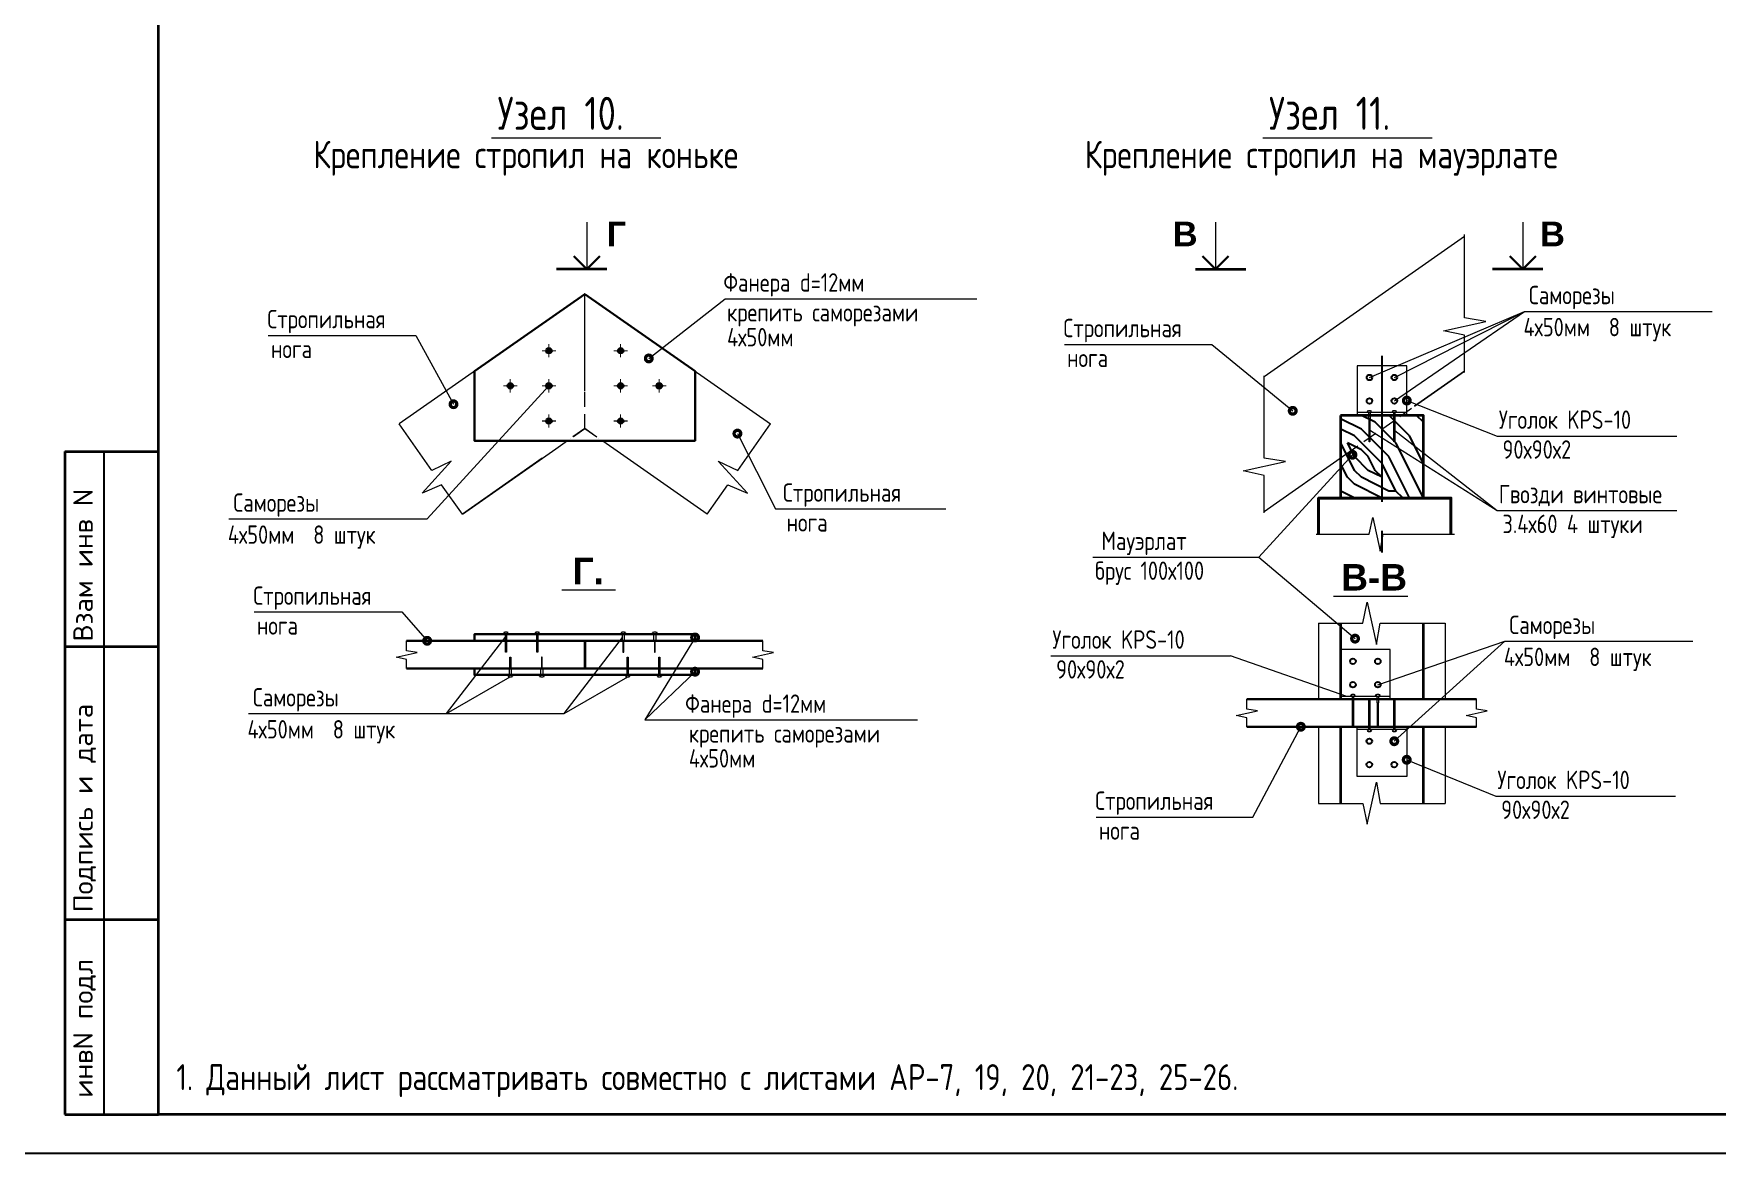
# Model space of a CAD drawing. Extents: x -12289450 to -10763036, y -7834513 to -6150123.
# Drawn here: x -10937210 to -10928053, y -7684862 to -7678769 of the extents above; entities that cross this region are included whole.
import ezdxf

# ---------------------------------------------------------------- set-up
doc = ezdxf.new("R2010")
doc.units = 0
doc.header["$LTSCALE"] = 25
doc.linetypes.add('CENTER', pattern=[50.8, 31.75, -6.35, 6.35, -6.35])
doc.linetypes.add('HIDDEN2', pattern=[4.7625, 3.175, -1.5875])
for name, color, linetype in [('001-ПЕРЕГОРОДКИ', 5, 'Continuous'), ('003-ТЕКСТ', 7, 'Continuous'), ('004-ВСПЛИНИИ', 15, 'Continuous'), ('005-РАЗМЕРЫ', 252, 'Continuous'), ('008-ШТРИХОВКА', 252, 'Continuous'), ('1рамка1', 7, 'Continuous'), ('Annotation - Text', 7, 'Continuous'), ('ArchiCAD', 7, 'Continuous'), ('EEE', 7, 'Continuous'), ('Новое', 51, 'Continuous')]:
    doc.layers.add(name, color=color, linetype=linetype)
for name, color, linetype, lineweight in [('RAZMER', 7, 'Continuous', 9), ('ROSTV', 5, 'Continuous', 30), ('Перегор', 4, 'Continuous', 20), ('СТЕНЫ', 5, 'Continuous', 40), ('ФУНДАМЕНТ', 5, 'Continuous', 30), ('штриховка', 252, 'Continuous', 9)]:
    doc.layers.add(name, color=color, linetype=linetype, lineweight=lineweight)
doc.styles.add('GOST 2.304', font='cs_gost2304.shx')
doc.styles.add('SIMP701', font='simplex701.shx')
doc.styles.add('СГЕНЕРИР_СТИЛЬ_1', font='arialbd.ttf')

msp = doc.modelspace()

# ---------------------------------------------------------------- hatches: boundary and pattern name
at = {"layer": '008-ШТРИХОВКА'}
h = msp.add_hatch(dxfattribs=at)
h.set_pattern_fill('WOODFACE', color=251, scale=749.99925, style=0, pattern_type=2)
h.set_pattern_definition([(180, (-10929801.7, -7681259.1), (-750, 750), [37.5, -712.5]), (90, (-10930101.7, -7680996.6), (750, 750), [75, -675]), (135, (-10929951.73, -7681071.6), (-8e-14, 750), [53.02, -159.07, 53.02, -106.05, 371.25, -318.23]), (135, (-10929764.23, -7681296.6), (-8e-14, 750), [53.03, -106.06, 53.03, -848.53]), (135, (-10930026.73, -7681221.6), (-8e-14, 750), [53.03, -1007.63]), (135, (-10930101.73, -7681259.1), (-8e-14, 750), [53.03, -1007.63]), (135, (-10929989.23, -7681184.1), (-8e-14, 750), [53.03, -1007.63]), (135, (-10929951.73, -7681146.6), (-8e-14, 750), [106.06, -954.6]), (135, (-10930139.23, -7680584.1), (-8e-14, 750), [106.06, -954.6]), (135, (-10929876.73, -7681109.1), (-8e-14, 750), [212.13, -848.53]), (135, (-10929839.23, -7681071.6), (-8e-14, 750), [212.13, -848.53]), (135, (-10930326.73, -7680846.6), (-8e-14, 750), [212.13, -848.53]), (135, (-10929801.73, -7680996.6), (-8e-14, 750), [159.1, -901.56]), (135, (-10929651.73, -7680884.1), (-8e-14, 750), [159.1, -901.56]), (135, (-10929726.73, -7680959.1), (-8e-14, 750), [159.1, -901.56]), (135, (-10930214.23, -7680734.1), (-8e-14, 750), [265.16, -795.5]), (135, (-10930139.23, -7680696.6), (-8e-14, 750), [265.16, -795.5]), (135, (-10930214.23, -7680884.1), (-8e-14, 750), [371.23, -689.43]), (153.435, (-10929876.73, -7681184.12), (-750, 3e-07), [83.85, -1593.2]), (153.435, (-10930026.73, -7680959.12), (-750, 3e-07), [83.85, -1593.2]), (153.435, (-10929989.23, -7681034.12), (-750, 3e-07), [83.85, -1593.2]), (153.435, (-10929839.23, -7681259.12), (-750, 3e-07), [167.7, -1509.34]), (153.435, (-10929989.23, -7680921.62), (-750, 3e-07), [251.56, -1425.5]), (153.435, (-10929914.23, -7680884.12), (-750, 3e-07), [335.4, -1341.64]), (153.435, (-10929839.23, -7680846.62), (-750, 3e-07), [335.4, -1341.64]), (153.435, (-10929726.73, -7680621.62), (-750, 3e-07), [335.4, -1341.64]), (153.435, (-10929726.73, -7680696.62), (-750, 3e-07), [419.26, -1257.79]), (153.435, (-10929764.23, -7680771.62), (-750, 3e-07), [419.26, -1257.79]), (116.565, (-10930026.73, -7681071.62), (-4e-08, 750), [83.85, -1593.2]), (116.565, (-10929914.23, -7681146.62), (-4e-08, 750), [83.85, -1593.2]), (116.565, (-10929801.73, -7681259.12), (-4e-08, 750), [167.7, -1509.34]), (116.565, (-10930026.73, -7681146.62), (-4e-08, 750), [167.7, -1509.34]), (116.565, (-10929726.73, -7681296.62), (-4e-08, 750), [251.56, -1425.5]), (116.565, (-10929651.73, -7681296.62), (-4e-08, 750), [335.4, -1341.64]), (116.565, (-10930326.73, -7681259.12), (-4e-08, 750), [335.4, -1341.64]), (116.565, (-10930064.23, -7681184.12), (-4e-08, 750), [335.4, -1341.64]), (116.565, (-10930214.23, -7681259.12), (-4e-08, 750), [419.26, -1257.79]), (116.565, (-10930139.23, -7681221.62), (-4e-08, 750), [419.26, -1257.79])])
h.paths.add_polyline_path([(-10930101.7, -7680846.6), (-10930101.7, -7681296.6), (-10929651.7, -7681296.6), (-10929651.7, -7680846.6)])
at = {"layer": 'Перегор', "linetype": 'Continuous', "ltscale": 5}
h = msp.add_hatch(color=256, dxfattribs=at)
edge = h.paths.add_edge_path()
edge.add_arc((-10934407.7, -7680494.7), 12, 180, 540, ccw=False)
h = msp.add_hatch(color=256, dxfattribs=at)
edge = h.paths.add_edge_path()
edge.add_arc((-10934017.7, -7680494.7), 12, 180, 540, ccw=False)
h = msp.add_hatch(color=256, dxfattribs=at)
edge = h.paths.add_edge_path()
edge.add_arc((-10934617.7, -7680685.9), 12, 180, 540, ccw=False)
h = msp.add_hatch(color=256, dxfattribs=at)
edge = h.paths.add_edge_path()
edge.add_arc((-10934407.7, -7680685.9), 12, 180, 540, ccw=False)
h = msp.add_hatch(color=256, dxfattribs=at)
edge = h.paths.add_edge_path()
edge.add_arc((-10934017.7, -7680685.9), 12, 180, 540, ccw=False)
h = msp.add_hatch(color=256, dxfattribs=at)
edge = h.paths.add_edge_path()
edge.add_arc((-10933807.7, -7680685.9), 12, 180, 540, ccw=False)
h = msp.add_hatch(color=256, dxfattribs=at)
edge = h.paths.add_edge_path()
edge.add_arc((-10934407.7, -7680877.2), 12, 180, 540, ccw=False)
h = msp.add_hatch(color=256, dxfattribs=at)
edge = h.paths.add_edge_path()
edge.add_arc((-10934017.7, -7680877.2), 12, 180, 540, ccw=False)

# ---------------------------------------------------------------- linework, layer by layer
at = {"lineweight": 13, "ltscale": 20}
for p, q in [((-10933864.5, -7680536.7), (-10933449.6, -7680212.1)), ((-10933449.6, -7680212.1), (-10932080, -7680212.1)), ((-10929944.9, -7680640.4), (-10929102.1, -7680280.8)), ((-10929809.5, -7680640.4), (-10929102.1, -7680280.8)), ((-10929809.5, -7680767.9), (-10929102.1, -7680280.8)), ((-10929102.1, -7680280.8), (-10928080.4, -7680280.8)), ((-10935934, -7680411.4), (-10935132, -7680411.4)), ((-10935132, -7680411.4), (-10934926.7, -7680785.8)), ((-10931604.2, -7680460.1), (-10930802.2, -7680460.1)), ((-10930802.2, -7680460.1), (-10930362.2, -7680821.7)), ((-10929741.7, -7680766), (-10929250.5, -7680958.8)), ((-10933382.5, -7680945.6), (-10933175.9, -7681355.5)), ((-10929940.1, -7680928.7), (-10929250.5, -7681363.8)), ((-10929807.1, -7680928.7), (-10929250.5, -7681363.8)), ((-10929250.5, -7680958.8), (-10928273.1, -7680958.8)), ((-10930546, -7681618.3), (-10930037.5, -7681060.8)), ((-10936148.8, -7681410.2), (-10935070.3, -7681410.2)), ((-10933175.9, -7681355.5), (-10932249.2, -7681355.5)), ((-10929250.5, -7681363.8), (-10928273.1, -7681363.8)), ((-10931449.9, -7681618.3), (-10930546, -7681618.3)), ((-10930546, -7681618.3), (-10930023.2, -7682061.4)), ((-10936010.6, -7681916.5), (-10935208.6, -7681916.5)), ((-10935208.6, -7681916.5), (-10935070, -7682073.3)), ((-10933612.7, -7682055.3), (-10933885.4, -7682504)), ((-10931678.4, -7682155.4), (-10930701, -7682155.4)), ((-10930067.5, -7682376), (-10930701, -7682155.4)), ((-10929899.2, -7682312.3), (-10929208.7, -7682075.5)), ((-10929809.9, -7682619.8), (-10929208.7, -7682075.5)), ((-10929208.7, -7682075.5), (-10928186.9, -7682075.5)), ((-10933612.7, -7682241.3), (-10933885.4, -7682504)), ((-10936042.4, -7682469.6), (-10934325.3, -7682469.6)), ((-10933885.4, -7682504), (-10932403.6, -7682504)), ((-10930579.9, -7683032.3), (-10930318.1, -7682541)), ((-10929742.2, -7682720.6), (-10929257.7, -7682919.1)), ((-10929257.7, -7682919.1), (-10928280.3, -7682919.1)), ((-10931431.3, -7683032.3), (-10930579.9, -7683032.3))]:
    msp.add_line(p, q, dxfattribs=at)
at = {"lineweight": 25, "ltscale": 20, "const_width": 36}
for points in [[(-10933855.5, -7680536.7, -1), (-10933873.5, -7680536.7, -1)], [(-10934917.7, -7680785.8, -1), (-10934935.7, -7680785.8, -1)], [(-10929732.7, -7680766, -1), (-10929750.7, -7680766, -1)], [(-10930353.2, -7680821.7, -1), (-10930371.2, -7680821.7, -1)], [(-10933373.5, -7680945.6, -1), (-10933391.5, -7680945.6, -1)], [(-10930028.5, -7681060.8, -1), (-10930046.5, -7681060.8, -1)], [(-10935061, -7682073.3, -1), (-10935079, -7682073.3, -1)], [(-10933603.7, -7682055.3, -1), (-10933621.7, -7682055.3, -1)], [(-10930014.2, -7682061.4, -1), (-10930032.2, -7682061.4, -1)], [(-10933603.7, -7682241.3, -1), (-10933621.7, -7682241.3, -1)], [(-10930309.1, -7682541, -1), (-10930327.1, -7682541, -1)], [(-10929800.9, -7682619.8, -1), (-10929818.9, -7682619.8, -1)], [(-10929733.2, -7682720.6, -1), (-10929751.2, -7682720.6, -1)]]:
    msp.add_lwpolyline(points, format="xyb", close=True, dxfattribs=at)
at = {"lineweight": 13, "ltscale": 20}
for points in [[(-10935070.3, -7681410.2), (-10934408.3, -7680685.9)], [(-10934964, -7682469.6), (-10934646.5, -7682054.7)], [(-10934325.3, -7682469.6), (-10934007.8, -7682054.7)], [(-10934964, -7682469.6), (-10934617.7, -7682270)], [(-10934325.3, -7682469.6), (-10933979, -7682270)]]:
    msp.add_lwpolyline(points, dxfattribs=at)
at = {"color": 0, "linetype": 'Continuous', "lineweight": 5, "ltscale": 75}
for points in [[(-10934338.3, -7681795.2), (-10934045.7, -7681795.2)], [(-10930140.2, -7681829.7), (-10929735.9, -7681829.7)]]:
    msp.add_lwpolyline(points, dxfattribs=at)
at = {"layer": '001-ПЕРЕГОРОДКИ', "lineweight": 18, "ltscale": 100}
for points in [[(-10934201.7, -7679795.3), (-10934201.7, -7680050.9)], [(-10930782.4, -7679795.3), (-10930782.4, -7680050.9)], [(-10929110.3, -7679795.3), (-10929110.3, -7680050.9)]]:
    msp.add_lwpolyline(points, dxfattribs=at)
at = {"layer": '001-ПЕРЕГОРОДКИ', "lineweight": 35, "ltscale": 100}
for points in [[(-10934092.8, -7680050.9), (-10934366.3, -7680050.9)], [(-10930891.3, -7680050.9), (-10930617.9, -7680050.9)], [(-10929001.4, -7680050.9), (-10929274.8, -7680050.9)]]:
    msp.add_lwpolyline(points, dxfattribs=at)
at = {"layer": '004-ВСПЛИНИИ', "color": 0, "lineweight": 0}
for points in [[(-10929428.2, -7680612.6), (-10929428.2, -7680409.9), (-10929541.5, -7680385.6), (-10929311.9, -7680335), (-10929428.2, -7680315.8), (-10929428.2, -7679861.9)], [(-10930518.2, -7681377.5), (-10930518.2, -7681173.1), (-10930631.4, -7681148.8), (-10930401.9, -7681098.2), (-10930518.2, -7681079), (-10930518.2, -7680631.9)], [(-10934878.6, -7681384.7), (-10934991.2, -7681223.9), (-10935097.9, -7681269), (-10934938.9, -7681095.9), (-10935045.2, -7681146.8), (-10935222.7, -7680893.2)], [(-10933546.8, -7681384.7), (-10933434.2, -7681223.9), (-10933327.5, -7681269), (-10933486.5, -7681095.9), (-10933380.2, -7681146.8), (-10933202.7, -7680893.2)], [(-10930235.3, -7681492.6), (-10929946.2, -7681492.6), (-10929926.8, -7681402), (-10929886.3, -7681585.6), (-10929871, -7681492.6), (-10929482.6, -7681492.6)], [(-10930222.2, -7681976.5), (-10929980.8, -7681976.5), (-10929956.5, -7681863.3), (-10929905.9, -7682092.8), (-10929886.7, -7681976.5), (-10929532.2, -7681976.5)], [(-10935181.8, -7682223.3), (-10935181.8, -7682174.2), (-10935238.4, -7682162), (-10935123.6, -7682136.7), (-10935181.8, -7682127.1), (-10935181.8, -7682073.3)], [(-10933243.6, -7682223.3), (-10933243.6, -7682174.2), (-10933300.3, -7682162), (-10933185.5, -7682136.7), (-10933243.6, -7682127.1), (-10933243.6, -7682073.3)], [(-10930612.5, -7682541), (-10930612.5, -7682492), (-10930669.1, -7682479.8), (-10930554.4, -7682454.5), (-10930612.5, -7682444.9), (-10930612.5, -7682391)], [(-10929362.1, -7682541), (-10929362.1, -7682492), (-10929418.8, -7682479.8), (-10929304, -7682454.5), (-10929362.1, -7682444.9), (-10929362.1, -7682391)], [(-10930222.2, -7682958.4), (-10929980.8, -7682958.4), (-10929956.5, -7683071.6), (-10929905.9, -7682842.1), (-10929886.7, -7682958.4), (-10929532.2, -7682958.4)]]:
    msp.add_lwpolyline(points, dxfattribs=at)
at = {"layer": '005-РАЗМЕРЫ', "color": 251, "linetype": 'CENTER'}
msp.add_lwpolyline([(-10929877.2, -7680523), (-10929877.2, -7681592.7)], dxfattribs=at)
at = {"layer": '005-РАЗМЕРЫ', "color": 251}
msp.add_lwpolyline([(-10934812.7, -7682073.3), (-10934812.7, -7682037.3)], dxfattribs=at)
at = {"layer": '1рамка1', "color": 7, "lineweight": 25, "ltscale": 133.333333}
for centre in [(-10934407.7, -7680494.7), (-10934017.7, -7680494.7), (-10934617.7, -7680685.9), (-10934407.7, -7680685.9), (-10934017.7, -7680685.9), (-10933807.7, -7680685.9), (-10934407.7, -7680877.2), (-10934017.7, -7680877.2)]:
    msp.add_circle(centre, 15, dxfattribs=at)
at = {"layer": 'ArchiCAD', "color": 7, "linetype": 'Continuous', "lineweight": 35}
for p, q in [((-10937040.4, -7681044), (-10936531.3, -7681044)), ((-10937040.4, -7681044), (-10937040.4, -7684650.4)), ((-10937040.4, -7682104.7), (-10936531.3, -7682104.7)), ((-10937040.4, -7683589.7), (-10936531.3, -7683589.7)), ((-10937040.4, -7684650.4), (-10936531.3, -7684650.4))]:
    msp.add_line(p, q, dxfattribs=at)
msp.add_lwpolyline([(-10936531.3, -7672473.4), (-10919772.1, -7672473.4), (-10919772.1, -7684650.4), (-10936531.3, -7684650.4)], close=True, dxfattribs=at)
msp.add_lwpolyline([(-10936531.3, -7672473.4), (-10919772.1, -7672473.4), (-10919772.1, -7684650.4), (-10936531.3, -7684650.4)], close=True, dxfattribs=at)
at = {"layer": 'EEE', "lineweight": 15}
for p, q in [((-10934719.8, -7679335.9), (-10933799.9, -7679335.9)), ((-10930524.2, -7679335.9), (-10929604.3, -7679335.9))]:
    msp.add_line(p, q, dxfattribs=at)
at = {"layer": 'RAZMER', "color": 1, "lineweight": 35, "ltscale": 4}
for p, q in [((-10930101.5, -7681976.5), (-10930101.5, -7682391)), ((-10929651.5, -7682391), (-10929651.5, -7681976.5)), ((-10930101.5, -7682541), (-10930101.5, -7682958.4)), ((-10929651.5, -7682958.4), (-10929651.5, -7682541))]:
    msp.add_line(p, q, dxfattribs=at)
msp.add_lwpolyline([(-10930101.7, -7680846.6), (-10930101.7, -7681296.6), (-10929651.7, -7681296.6), (-10929651.7, -7680846.6)], close=True, dxfattribs=at)
at = {"layer": 'ROSTV', "color": 5, "linetype": 'HIDDEN2', "lineweight": 15}
for points in [[(-10934212.7, -7680918.5), (-10934212.7, -7680714.6)], [(-10930072.9, -7681057.7), (-10929700, -7680796.5)], [(-10934371, -7681029.3), (-10934212.7, -7680918.5), (-10934289.8, -7680972.4), (-10934289.8, -7680972.4), (-10934289.8, -7680972.4)], [(-10934054.4, -7681029.3), (-10934212.7, -7680918.5), (-10934135.6, -7680972.4), (-10934135.6, -7680972.4), (-10934135.6, -7680972.4)]]:
    msp.add_lwpolyline(points, dxfattribs=at)
at = {"layer": 'Новое', "color": 7, "linetype": 'Continuous'}
msp.add_line((-10936828.3, -7681044), (-10936828.3, -7684650.4), dxfattribs=at)
msp.add_lwpolyline([(-10937379.9, -7672261.3), (-10919559.9, -7672261.3), (-10919559.9, -7684862.5), (-10937379.9, -7684862.5)], close=True, dxfattribs=at)
msp.add_lwpolyline([(-10937379.9, -7672261.3), (-10919559.9, -7672261.3), (-10919559.9, -7684862.5), (-10937379.9, -7684862.5)], close=True, dxfattribs=at)
at = {"layer": 'Перегор', "linetype": 'Continuous', "ltscale": 5, "const_width": 6}
for points in [[(-10934369.5, -7680494.7), (-10934446, -7680494.7)], [(-10934408.3, -7680457.9), (-10934408.3, -7680531.4)], [(-10933979.5, -7680494.7), (-10934056, -7680494.7)], [(-10934018.3, -7680457.9), (-10934018.3, -7680531.4)], [(-10934579.5, -7680685.9), (-10934656, -7680685.9)], [(-10934618.3, -7680649.1), (-10934618.3, -7680722.7)], [(-10934369.5, -7680685.9), (-10934446, -7680685.9)], [(-10934408.3, -7680649.1), (-10934408.3, -7680722.7)], [(-10933979.5, -7680685.9), (-10934056, -7680685.9)], [(-10934018.3, -7680649.1), (-10934018.3, -7680722.7)], [(-10933769.5, -7680685.9), (-10933846, -7680685.9)], [(-10933808.3, -7680649.1), (-10933808.3, -7680722.7)], [(-10934369.5, -7680877.2), (-10934446, -7680877.2)], [(-10934408.3, -7680840.4), (-10934408.3, -7680913.9)], [(-10933979.5, -7680877.2), (-10934056, -7680877.2)], [(-10934018.3, -7680840.4), (-10934018.3, -7680913.9)]]:
    msp.add_lwpolyline(points, dxfattribs=at)
at = {"layer": 'Перегор', "linetype": 'Continuous', "ltscale": 5}
for centre in [(-10934407.7, -7680494.7), (-10934017.7, -7680494.7), (-10934617.7, -7680685.9), (-10934407.7, -7680685.9), (-10934017.7, -7680685.9), (-10933807.7, -7680685.9), (-10934407.7, -7680877.2), (-10934017.7, -7680877.2)]:
    msp.add_circle(centre, 12, dxfattribs=at)
at = {"layer": 'СТЕНЫ', "linetype": 'Continuous', "lineweight": 18, "ltscale": 75}
for p, q in [((-10929428.2, -7679873.8), (-10930518.2, -7680637)), ((-10929700, -7680796.5), (-10929428.2, -7680606.2)), ((-10934878.6, -7681384.7), (-10934371, -7681029.3)), ((-10933546.8, -7681384.7), (-10934054.4, -7681029.3))]:
    msp.add_line(p, q, dxfattribs=at)
for points in [[(-10929428.2, -7679873.8), (-10930518.2, -7680637)], [(-10934212.7, -7680714.6), (-10934212.7, -7680186), (-10935222.7, -7680893.2)], [(-10934212.7, -7680714.6), (-10934212.7, -7680186), (-10933202.7, -7680893.2)], [(-10929428.2, -7680606.2), (-10929700, -7680796.5)], [(-10930518.2, -7681369.4), (-10930072.9, -7681057.7)], [(-10934443.6, -7681080.2), (-10934878.6, -7681384.7)], [(-10930222.2, -7681976.5), (-10930222.2, -7682391)], [(-10929532.2, -7681976.5), (-10929532.2, -7682391)], [(-10930222.2, -7682541), (-10930222.2, -7682958.4)], [(-10929532.2, -7682541), (-10929532.2, -7682958.4)]]:
    msp.add_lwpolyline(points, dxfattribs=at)
at = {"layer": 'СТЕНЫ', "color": 5, "lineweight": 30}
for points in [[(-10934201.7, -7680050.9), (-10934272.8, -7679979.8)], [(-10934201.7, -7680050.9), (-10934130.7, -7679979.8)], [(-10930782.4, -7680050.9), (-10930853.5, -7679979.8)], [(-10930782.4, -7680050.9), (-10930711.4, -7679979.8)], [(-10929110.3, -7680050.9), (-10929181.4, -7679979.8)], [(-10929110.3, -7680050.9), (-10929039.3, -7679979.8)]]:
    msp.add_lwpolyline(points, dxfattribs=at)
at = {"layer": 'СТЕНЫ', "color": 3, "lineweight": 20, "ltscale": 50}
for points in [[(-10929949.7, -7680831.6), (-10929956.9, -7680823), (-10929949.7, -7680831.6), (-10929940.1, -7680831.6), (-10929932.9, -7680823)], [(-10929814.3, -7680831.6), (-10929821.5, -7680823), (-10929814.3, -7680831.6), (-10929804.7, -7680831.6), (-10929797.5, -7680823)], [(-10930039.5, -7682376), (-10930046.7, -7682367.4), (-10930039.5, -7682376), (-10930029.9, -7682376), (-10930022.7, -7682367.4)], [(-10929904, -7682376), (-10929911.2, -7682367.4), (-10929904, -7682376), (-10929894.4, -7682376), (-10929887.2, -7682367.4)], [(-10929940.5, -7682556), (-10929933.3, -7682564.7), (-10929940.5, -7682556), (-10929950.1, -7682556), (-10929957.3, -7682564.7)], [(-10929805.1, -7682556), (-10929797.9, -7682564.7), (-10929805.1, -7682556), (-10929814.7, -7682556), (-10929821.9, -7682564.7)]]:
    msp.add_lwpolyline(points, dxfattribs=at)
for points in [[(-10929940.1, -7680866.6), (-10929940.1, -7680831.6), (-10929949.7, -7680831.6), (-10929949.7, -7680866.6)], [(-10929942.5, -7680866.6), (-10929942.5, -7680990.8), (-10929947.3, -7680990.8), (-10929947.3, -7680866.6)], [(-10929804.7, -7680866.6), (-10929804.7, -7680831.6), (-10929814.3, -7680831.6), (-10929814.3, -7680866.6)], [(-10929807.1, -7680866.6), (-10929807.1, -7680990.8), (-10929811.9, -7680990.8), (-10929811.9, -7680866.6)], [(-10930029.9, -7682411), (-10930029.9, -7682376), (-10930039.5, -7682376), (-10930039.5, -7682411)], [(-10930032.3, -7682411), (-10930032.3, -7682535.2), (-10930037.1, -7682535.2), (-10930037.1, -7682411)], [(-10929947.7, -7682521.1), (-10929947.7, -7682396.9), (-10929942.9, -7682396.9), (-10929942.9, -7682521.1)], [(-10929894.4, -7682411), (-10929894.4, -7682376), (-10929904, -7682376), (-10929904, -7682411)], [(-10929896.8, -7682411), (-10929896.8, -7682535.2), (-10929901.6, -7682535.2), (-10929901.6, -7682411)], [(-10929812.3, -7682521.1), (-10929812.3, -7682396.9), (-10929807.5, -7682396.9), (-10929807.5, -7682521.1)], [(-10929950.1, -7682521.1), (-10929950.1, -7682556), (-10929940.5, -7682556), (-10929940.5, -7682521.1)], [(-10929814.7, -7682521.1), (-10929814.7, -7682556), (-10929805.1, -7682556), (-10929805.1, -7682521.1)]]:
    msp.add_lwpolyline(points, close=True, dxfattribs=at)
at = {"layer": 'СТЕНЫ', "lineweight": 40, "ltscale": 4}
msp.add_lwpolyline([(-10930221.8, -7681492.6), (-10930221.8, -7681296.9), (-10929501.8, -7681296.9), (-10929501.8, -7681296.9), (-10929501.8, -7681492.6)], dxfattribs=at)
at = {"layer": 'СТЕНЫ', "color": 4, "lineweight": 25, "ltscale": 50}
for centre in [(-10929944.9, -7680640.4), (-10929809.5, -7680640.4), (-10929944.9, -7680767.9), (-10929809.5, -7680767.9), (-10930034.7, -7682184.8), (-10929899.2, -7682184.8), (-10930034.7, -7682312.3), (-10929899.2, -7682312.3), (-10929945.3, -7682619.8), (-10929809.9, -7682619.8), (-10929945.3, -7682747.3), (-10929809.9, -7682747.3)]:
    msp.add_circle(centre, 15, dxfattribs=at)
at = {"layer": 'СТЕНЫ', "color": 3, "lineweight": 20, "ltscale": 50}
for centre, start, end in [((-10929944.9, -7680856), 70.01514, 109.98486), ((-10929809.5, -7680856), 70.01514, 109.98486), ((-10930034.7, -7682400.4), 70.01514, 109.98486), ((-10929899.2, -7682400.4), 70.01514, 109.98486), ((-10929945.3, -7682531.7), 250.01514, 289.98486), ((-10929809.9, -7682531.7), 250.01514, 289.98486)]:
    msp.add_arc(centre, 35.1, start, end, dxfattribs=at)
at = {"layer": 'ФУНДАМЕНТ', "color": 4, "linetype": 'Continuous', "ltscale": 75}
for points in [[(-10934812.7, -7680606.1), (-10934812.7, -7680984.6), (-10933612.7, -7680984.6), (-10933612.7, -7680606.1), (-10934212.7, -7680186), (-10934812.7, -7680606.1)], [(-10934812.7, -7682073.3), (-10934812.7, -7682037.3), (-10933612.7, -7682037.3), (-10933612.7, -7682073.3), (-10934812.7, -7682073.3)], [(-10934812.7, -7682223.3), (-10934812.7, -7682259.3), (-10933612.7, -7682259.3), (-10933612.7, -7682223.3), (-10934812.7, -7682223.3)]]:
    msp.add_lwpolyline(points, close=True, dxfattribs=at)
at = {"layer": 'ФУНДАМЕНТ', "color": 4, "linetype": 'Continuous', "lineweight": 15, "ltscale": 75}
for points in [[(-10934646.5, -7682037.3), (-10934653.7, -7682028.6), (-10934646.5, -7682037.3), (-10934636.9, -7682037.3), (-10934629.7, -7682028.6)], [(-10934475.2, -7682037.3), (-10934482.4, -7682028.6), (-10934475.2, -7682037.3), (-10934465.6, -7682037.3), (-10934458.4, -7682028.6)], [(-10933998.2, -7682037.3), (-10933991, -7682028.6), (-10933998.2, -7682037.3), (-10934007.8, -7682037.3), (-10934015, -7682028.6)], [(-10933826.9, -7682037.3), (-10933819.7, -7682028.6), (-10933826.9, -7682037.3), (-10933836.5, -7682037.3), (-10933843.7, -7682028.6)], [(-10934622.5, -7682259.3), (-10934629.7, -7682267.9), (-10934622.5, -7682259.3), (-10934612.9, -7682259.3), (-10934605.7, -7682267.9)], [(-10934451.2, -7682259.3), (-10934458.4, -7682267.9), (-10934451.2, -7682259.3), (-10934441.6, -7682259.3), (-10934434.4, -7682267.9)], [(-10933974.2, -7682259.3), (-10933967, -7682267.9), (-10933974.2, -7682259.3), (-10933983.8, -7682259.3), (-10933991, -7682267.9)], [(-10933802.9, -7682259.3), (-10933795.7, -7682267.9), (-10933802.9, -7682259.3), (-10933812.5, -7682259.3), (-10933819.7, -7682267.9)]]:
    msp.add_lwpolyline(points, dxfattribs=at)
for points in [[(-10934636.9, -7682072.2), (-10934636.9, -7682037.3), (-10934646.5, -7682037.3), (-10934646.5, -7682072.2)], [(-10934465.6, -7682072.2), (-10934465.6, -7682037.3), (-10934475.2, -7682037.3), (-10934475.2, -7682072.2)], [(-10934007.8, -7682072.2), (-10934007.8, -7682037.3), (-10933998.2, -7682037.3), (-10933998.2, -7682072.2)], [(-10933836.5, -7682072.2), (-10933836.5, -7682037.3), (-10933826.9, -7682037.3), (-10933826.9, -7682072.2)], [(-10934639.3, -7682072.2), (-10934639.3, -7682134.3), (-10934644.1, -7682134.3), (-10934644.1, -7682072.2)], [(-10934468, -7682072.2), (-10934468, -7682134.3), (-10934472.8, -7682134.3), (-10934472.8, -7682072.2)], [(-10934005.4, -7682072.2), (-10934005.4, -7682134.3), (-10934000.6, -7682134.3), (-10934000.6, -7682072.2)], [(-10933834.1, -7682072.2), (-10933834.1, -7682134.3), (-10933829.3, -7682134.3), (-10933829.3, -7682072.2)], [(-10934612.9, -7682224.3), (-10934612.9, -7682259.3), (-10934622.5, -7682259.3), (-10934622.5, -7682224.3)], [(-10934615.3, -7682162.2), (-10934615.3, -7682224.3), (-10934620.1, -7682224.3), (-10934620.1, -7682162.2)], [(-10934441.6, -7682224.3), (-10934441.6, -7682259.3), (-10934451.2, -7682259.3), (-10934451.2, -7682224.3)], [(-10934444, -7682224.3), (-10934444, -7682162.2), (-10934448.8, -7682162.2), (-10934448.8, -7682224.3)], [(-10933983.8, -7682224.3), (-10933983.8, -7682259.3), (-10933974.2, -7682259.3), (-10933974.2, -7682224.3)], [(-10933981.4, -7682224.3), (-10933981.4, -7682162.2), (-10933976.6, -7682162.2), (-10933976.6, -7682224.3)], [(-10933812.5, -7682224.3), (-10933812.5, -7682259.3), (-10933802.9, -7682259.3), (-10933802.9, -7682224.3)], [(-10933810.1, -7682224.3), (-10933810.1, -7682162.2), (-10933805.3, -7682162.2), (-10933805.3, -7682224.3)]]:
    msp.add_lwpolyline(points, close=True, dxfattribs=at)
at = {"layer": 'ФУНДАМЕНТ', "linetype": 'Continuous', "ltscale": 75}
for points in [[(-10935181.8, -7682073.3), (-10933243.6, -7682073.3)], [(-10935181.8, -7682223.3), (-10933243.6, -7682223.3)], [(-10930612.5, -7682391), (-10929362.1, -7682391)], [(-10930612.5, -7682541), (-10929362.1, -7682541)]]:
    msp.add_lwpolyline(points, dxfattribs=at)
at = {"layer": 'ФУНДАМЕНТ', "linetype": 'Continuous', "lineweight": 35, "ltscale": 75}
msp.add_lwpolyline([(-10934212.7, -7682073.3), (-10934212.7, -7682223.3)], dxfattribs=at)
at = {"layer": 'ФУНДАМЕНТ', "color": 4, "linetype": 'Continuous', "lineweight": 15, "ltscale": 75}
for centre, start, end in [((-10934641.7, -7682061.6), 70.01514, 109.98486), ((-10934470.4, -7682061.6), 70.01514, 109.98486), ((-10934003, -7682061.6), 70.01514, 109.98486), ((-10933831.7, -7682061.6), 70.01514, 109.98486), ((-10934617.7, -7682234.9), 250.01514, 289.98486), ((-10934446.4, -7682234.9), 250.01514, 289.98486), ((-10933979, -7682234.9), 250.01514, 289.98486), ((-10933807.7, -7682234.9), 250.01514, 289.98486)]:
    msp.add_arc(centre, 35.1, start, end, dxfattribs=at)
at = {"layer": 'штриховка', "color": 6, "ltscale": 50}
for p, q in [((-10929741.7, -7680576.6), (-10930011.7, -7680576.6)), ((-10929741.7, -7680831.6), (-10930011.7, -7680831.6)), ((-10929831.5, -7682376), (-10930101.5, -7682376)), ((-10929742.2, -7682556), (-10930012.2, -7682556))]:
    msp.add_line(p, q, dxfattribs=at)
for points in [[(-10930011.7, -7680846.6), (-10929741.7, -7680846.6), (-10929741.7, -7680576.6), (-10930011.7, -7680576.6), (-10930011.7, -7680846.6)], [(-10930101.5, -7682391), (-10929831.5, -7682391), (-10929831.5, -7682121), (-10930101.5, -7682121), (-10930101.5, -7682391)], [(-10930012.2, -7682541), (-10929742.2, -7682541), (-10929742.2, -7682811), (-10930012.2, -7682811), (-10930012.2, -7682541)]]:
    msp.add_lwpolyline(points, close=True, dxfattribs=at)

# ---------------------------------------------------------------- texts
at = {"layer": '003-ТЕКСТ', "lineweight": 30, "style": 'SIMP701'}
for s, p in [('Взам инв N', (-10936888.4, -7682077.3)), ('Подпись и дата', (-10936888.5, -7683551.2)), ('инвN подл', (-10936888.5, -7684560.1))]:
    msp.add_text(s, height=106.07, rotation=90, dxfattribs=at).set_placement(p)
at = {"layer": 'Annotation - Text', "color": 0, "lineweight": 25, "style": 'GOST 2.304'}
for s, height, p in [('Узел 10.', 180, (-10934687.3, -7679292.9)), ('Узел 11.', 180, (-10930491.8, -7679292.9)), ('Крепление стропил на коньке', 150, (-10935689.2, -7679501.5)), ('Крепление стропил на мауэрлате', 150, (-10931493.6, -7679501.5)), ('Фанера d=12мм', 100, (-10933458.7, -7680173.1)), ('Саморезы', 100, (-10929077.5, -7680241.8)), ('Стропильная ', 100, (-10935939.1, -7680372.5)), ('крепить саморезами', 100, (-10933438.8, -7680335.5)), ('Стропильная ', 100, (-10931609.4, -7680421.2)), ('4х50мм  8 штук', 100, (-10929107.1, -7680416)), ('4х50мм', 100, (-10933438.8, -7680471)), ('нога', 100, (-10935919.3, -7680534.8)), ('нога', 100, (-10931589.5, -7680583.5)), ('Уголок KPS-10', 100, (-10929241.2, -7680919.8)), ('90х90х2', 100, (-10929221.4, -7681082.2)), ('Стропильная ', 100, (-10933134.9, -7681316.5)), ('Гвозди винтовые', 100, (-10929241.2, -7681324.9)), ('Саморезы', 100, (-10936124.1, -7681371.2)), ('нога', 100, (-10933115.1, -7681478.9)), ('3.4х60 4 штуки', 100, (-10929221.4, -7681487.2)), ('4х50мм  8 штук', 100, (-10936153.8, -7681545.4)), ('Мауэрлат', 100, (-10931402.6, -7681579.3)), ('брус 100х100', 100, (-10931437, -7681741.7)), ('Стропильная ', 100, (-10936015.7, -7681877.6)), ('нога', 100, (-10935995.9, -7682039.9)), ('Саморезы', 100, (-10929184, -7682036.5)), ('Уголок KPS-10', 100, (-10931669.1, -7682116.5)), ('4х50мм  8 штук', 100, (-10929213.7, -7682210.7)), ('90х90х2', 100, (-10931649.2, -7682278.8)), ('Саморезы', 100, (-10936017.8, -7682430.6)), ('Фанера d=12мм', 100, (-10933666.6, -7682465)), ('4х50мм  8 штук', 100, (-10936047.4, -7682604.9)), ('крепить саморезами', 100, (-10933646.7, -7682627.3)), ('4х50мм', 100, (-10933646.7, -7682762.9)), ('Уголок KPS-10', 100, (-10929248.4, -7682880.1)), ('Стропильная ', 100, (-10931436.5, -7682993.4)), ('90х90х2', 100, (-10929228.6, -7683042.5)), ('нога', 100, (-10931416.6, -7683155.7)), ('1. Данный лист рассматривать совместно с листами АР-7, 19, 20, 21-23, 25-26.', 141.429, (-10936433.9, -7684518.4))]:
    msp.add_text(s, height=height, dxfattribs=at).set_placement(p)
at = {"layer": 'Annotation - Text', "color": 7, "linetype": 'Continuous', "lineweight": 0, "attachment_point": 2, "style": 'СГЕНЕРИР_СТИЛЬ_1'}
for s, insert, char_height in [('Г', (-10934040.8, -7679792.2), 134.4), ('B', (-10930947.6, -7679792.2), 134.4), ('В', (-10928949.4, -7679792.2), 134.4), ('Г.', (-10934193.7, -7681621.2), 144), ('В-В', (-10929919.4, -7681655.7), 144)]:
    msp.add_mtext(s, dxfattribs=dict(at, insert=insert, char_height=char_height))

doc.saveas('drawing.dxf')
